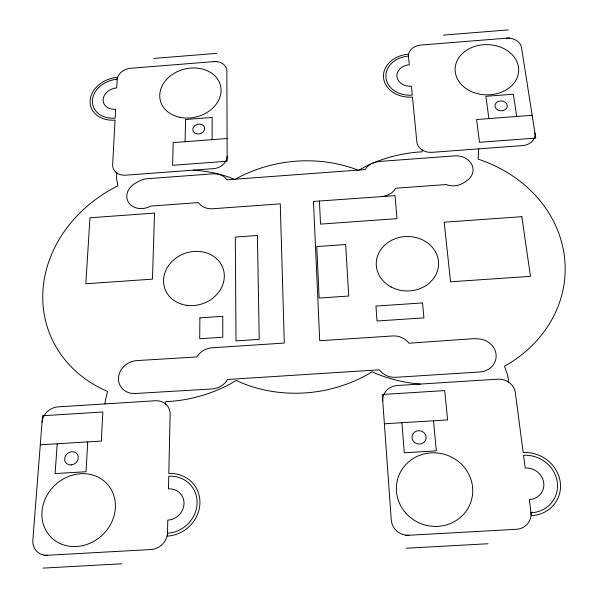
<?xml version="1.0" encoding="UTF-8"?>
<svg xmlns="http://www.w3.org/2000/svg" width="598" height="598" viewBox="0 0 598 598"><rect width="100%" height="100%" fill="white"/><g stroke="black" fill="none" stroke-linecap="round" stroke-linejoin="round"><path stroke-width="0.9" d="M212.081 139.655L212.17 117.455L185.515 119.51L185.118 141.704M104.971 403.919L105.472 399.733L107.603 391.451A131.597 113.545 -20.6 0 1 42.869 291.929A131.597 113.545 -20.6 0 1 117.903 185.821L117.088 181.426A27.665 22.634 -18.3 0 1 116.655 174.728L116.931 173.046L117.739 173.592M87.742 441.9L86.022 471.732L55.106 473.571L57.214 443.761M370.349 164.293L370.027 164.487A16.602 13.941 -3.6 0 0 365.759 168.621L365.184 169.563L359.032 170.019M381.726 196.488A16.662 14.038 -3.5 0 0 395.114 189.192L395.689 188.228L446.123 184.55A16.774 13.993 1.1 0 0 463.405 182.943L466.657 180.835A16.766 13.963 1.3 0 0 471.874 164.689A16.766 13.963 1.3 0 0 454.682 155.869L378.99 161.497C371.537 162.514 365.019 167.014 358.419 170.363L353.254 168.382A131.709 115.698 -10.1 0 0 239.82 176.791L234.894 179.497L229.931 177.524A131.597 113.545 -20.6 0 0 193.221 170.153M153.761 58.425L216.753 53.357M443.372 35.118L508.24 29.9M216.73 61.392L130.588 68.284A13.156 10.263 -16.5 0 0 117.178 79.728M509.459 37.951L420.73 45.059A13.373 10.555 -2.2 0 0 408.509 56.563M227.091 138.512L173.158 142.616L172.628 165.31L227.158 161.221L226.866 71.005A13.163 10.383 -12.6 0 0 213.852 61.616M532.168 115.294L476.561 119.525L479.499 142.309L535.763 138.093L521.508 47.571A13.537 10.562 1.8 0 0 506.491 38.19M234.267 179.251L226.941 179.796L226.306 178.944A16.445 13.724 -14.8 0 0 212.836 173.846L147.153 178.727A16.452 13.582 -18.7 0 0 139.005 181.187L135.305 183.257A16.467 13.59 -18.9 0 0 128.338 202.102A16.467 13.59 -18.9 0 0 149.231 206.773L150.532 206.108L198.476 202.61L199.104 203.477A16.505 13.814 -14.9 0 0 212.701 208.754L280.275 203.851L284.297 343.058L212.178 347.782A17.918 16.124 -22 0 0 197.519 355.915L196.862 356.946L136.755 360.601A18.075 15.974 -28.6 0 0 118.471 378.108A18.075 15.974 -28.6 0 0 135.357 393.491L211.939 388.969A17.992 16.243 -22.6 0 0 226.859 380.634L227.569 379.491L379.424 369.796L380.208 370.835A18.127 16.58 0.4 0 0 395.869 377.308L479.731 371.993A18.381 16.557 9.6 0 0 496.161 355.84A18.381 16.557 9.6 0 0 479.394 338.931A58.2 53.17 12 0 0 472.046 338.782L408.912 343.215L408.12 342.198A18.052 16.452 0.1 0 0 392.639 335.964L319.721 340.733L313.457 201.444L395.016 195.643L396.967 218.659L320.535 224.115L319.437 201.13M235.515 179.161L357.768 170.116M40.29 444.792L101.346 441.07L102.849 411.977L42.563 415.752L32.853 540.091A16.923 14.89 -46.1 0 0 47.548 555.265M384.379 423.78L447.61 419.916L444.695 390.591L382.279 394.493L391.264 519.946A16.565 16.079 20.6 0 0 408.98 535.247M44.005 555.46L151.002 549.532A16.699 15.339 -44.8 0 0 167.507 532.526M405.295 535.449L516.313 529.305A17.043 15.877 30.5 0 0 530.949 512.097M43.078 568.1L121.835 563.787M406.281 548.224L488.013 543.746M421.74 149.687L422.382 150.068L422.031 151.87L419.415 151.982A133.421 116.498 1.6 0 0 371.986 163.523M507.336 381.352L508.412 382.062L508.367 379.954A31.574 28.726 11.2 0 0 506.394 371.627L504.503 366.208A133.421 116.498 1.6 0 0 564.355 256.049A133.421 116.498 1.6 0 0 478.138 159.128L478.729 148.85M165.908 404.263L165.265 403.785L165.9 401.564L168.726 401.49A131.597 113.545 -20.6 0 0 230.873 383.61L236.3 380.433L241.764 382.922A131.709 115.698 -10.1 0 0 366.738 374.968L372.068 371.777L377.786 374.273A133.421 116.498 1.6 0 0 420.215 384.065M516.694 116.475L513.361 94.192L485.875 96.315L488.887 118.591M433.52 420.775L436.331 450.87L404.285 452.776L401.901 422.711M117.201 79.265A24.212 19.016 -17.5 0 0 92.428 100.584A24.212 19.016 -17.5 0 0 115.13 118.172L115.601 109.262A13.291 10.435 -17.5 0 1 103.14 99.612A13.291 10.435 -17.5 0 1 116.737 87.906L117.298 77.404A26.574 20.87 -17.5 0 0 90.111 100.808A26.574 20.87 -17.5 0 0 115.025 120.116L112.656 164.742A13.754 11.16 -18.8 0 0 125.61 175.199L213.479 168.643A13.754 11.31 -14.1 0 0 227.143 156.13M408.464 56.092A24.57 19.599 -2.6 0 0 385.919 77.531A24.57 19.599 -2.6 0 0 412.284 95.127L411.409 86.179A13.485 10.757 -2.6 0 1 396.93 76.529A13.485 10.757 -2.6 0 1 409.316 64.763L408.285 54.231A26.97 21.513 -2.6 0 0 383.535 77.755A26.97 21.513 -2.6 0 0 412.471 97.07L416.858 141.861A13.971 11.504 -0.7 0 0 431.98 152.341L522.63 145.576A14.165 11.504 4.1 0 0 534.956 132.98M167.492 533.237A29.878 27.545 -40.3 0 0 197.086 503.075A29.878 27.545 -40.3 0 0 168.756 476.247L168.479 488.872A16.393 15.114 -40.3 0 1 184.012 503.591A16.393 15.114 -40.3 0 1 167.784 520.14L167.433 536.085A32.793 30.229 -40.3 0 0 199.911 502.985A32.793 30.229 -40.3 0 0 168.815 473.541L170.131 414.167A15.638 14.068 -30.6 0 0 155.293 400.75L58.163 406.864A15.802 13.717 -35.6 0 0 42.062 422.143M531.046 512.815A30.692 28.315 26.8 0 0 557.321 482.324A30.692 28.315 26.8 0 0 523.527 455.295L525.194 468.025A16.841 15.541 26.7 0 1 543.724 482.863A16.841 15.541 26.7 0 1 529.312 499.592L531.42 515.7A33.682 31.081 26.8 0 0 560.266 482.227A33.682 31.081 26.8 0 0 523.175 452.559L515.349 392.684A15.974 14.516 14.5 0 0 497.768 379.184L397.221 385.516A15.668 14.576 2.5 0 0 382.742 400.937M199.904 317.859L199.702 338.745L222.777 337.227L222.762 316.327L199.904 317.859M154.538 213.09L152.438 279.146L85.828 283.758L89.969 217.777L154.538 213.09M257.409 235.477L235.291 237.055L236.023 340.882L259.233 339.358L257.409 235.477M521.822 216.693L444.172 222.209L450.556 281.785L530.463 276.351L521.822 216.693M345.666 244.53L316.783 246.555L319.13 298.043L348.724 296.047L345.666 244.53M422.539 302.932L375.948 306.056L377.017 320.991L423.93 317.874L422.539 302.932M196.764 133.855A6.017 4.874 -14.3 0 0 204.568 127.613A6.017 4.874 -14.3 0 0 194.821 125.64A6.017 4.874 -14.3 0 0 196.764 133.855M179.923 117.343A31.006 24.63 -14 0 0 220.602 86A31.006 24.63 -14 0 0 170.684 75.692A31.006 24.63 -14 0 0 179.923 117.343M497.611 109.883A6.182 4.971 2.5 0 0 507.283 106.339A6.182 4.971 2.5 0 0 498.463 101.316A6.182 4.971 2.5 0 0 497.611 109.883M469.55 90.657A31.791 25.131 1.2 0 0 518.63 71.312A31.791 25.131 1.2 0 0 472.487 47.212A31.791 25.131 1.2 0 0 469.55 90.657M71.513 464.915A7.161 6.301 -38.3 0 0 77.381 454.286A7.161 6.301 -38.3 0 0 65.526 455.781A7.161 6.301 -38.3 0 0 71.513 464.915M83.354 545.481A38.698 34.4 -43 0 0 107.879 484.754A38.698 34.4 -43 0 0 44.73 500.1A38.698 34.4 -43 0 0 83.354 545.481M414.294 442.266A7.109 6.69 8.5 0 0 425.993 438.887A7.109 6.69 8.5 0 0 416.866 430.964A7.109 6.69 8.5 0 0 414.294 442.266M405.631 512.882A38.362 36.628 18.6 0 0 470.611 502.709A38.362 36.628 18.6 0 0 427.398 453.284A38.362 36.628 18.6 0 0 405.631 512.882M186.651 305.294A30.804 26.671 -18.9 0 0 223.121 268.651A30.804 26.671 -18.9 0 0 172 261.483A30.804 26.671 -18.9 0 0 186.651 305.294M391.219 287.033A31.156 27.239 -0.5 0 0 438.558 264.301A31.156 27.239 -0.5 0 0 392.46 239.858A31.156 27.239 -0.5 0 0 391.219 287.033"/></g></svg>
